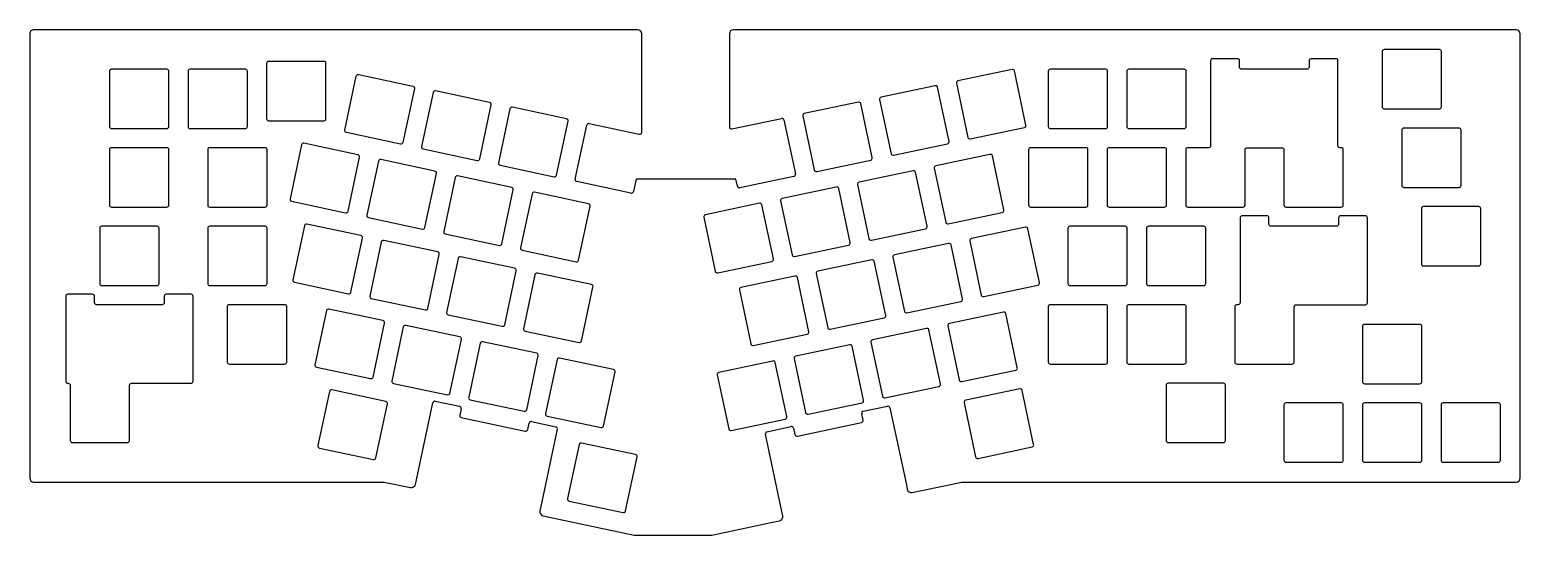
# Model space of a CAD drawing. Header units: millimetres. Extents: x -619 to -257, y 465 to 588.
import ezdxf

# ---------------------------------------------------------------- set-up
doc = ezdxf.new("R2010")
doc.units = ezdxf.units.MM
doc.layers.get('0').update_dxf_attribs({"linetype": 'CONTINUOUS'})

msp = doc.modelspace()

# ---------------------------------------------------------------- linework, layer by layer
for p, q in [((-618.78, 586.69), (-618.78, 478.96)), ((-603.65, 587.69), (-617.78, 587.69)), ((-550.65, 587.69), (-603.65, 587.69)), ((-546.15, 587.69), (-550.65, 587.69)), ((-471.37, 587.69), (-546.15, 587.69)), ((-470.37, 562.84), (-470.37, 586.69)), ((-449.13, 586.69), (-449.13, 564.12)), ((-372.6, 587.69), (-448.13, 587.69)), ((-368.1, 587.69), (-372.6, 587.69)), ((-315.1, 587.69), (-368.1, 587.69)), ((-258.35, 587.69), (-315.1, 587.69)), ((-257.35, 478.96), (-257.35, 586.69)), ((-486.49, 551.44), (-483.71, 564.55)), ((-483.11, 564.93), (-470.97, 562.35)), ((-448.53, 563.63), (-436.49, 566.19)), ((-435.89, 565.81), (-433.11, 552.7)), ((-473, 548.06), (-486.11, 550.84)), ((-471.77, 551.43), (-472.41, 548.44)), ((-447.77, 551.48), (-471.56, 551.48)), ((-447.19, 549.71), (-447.56, 551.43)), ((-433.49, 552.11), (-446.6, 549.32)), ((-525.03, 478.46), (-521.05, 497.19)), ((-520.46, 497.57), (-514.59, 496.33)), ((-514.21, 495.73), (-514.53, 494.22)), ((-416.65, 495.11), (-410.79, 496.36)), ((-410.19, 495.98), (-406.21, 477.24)), ((-514.14, 493.62), (-498.61, 490.32)), ((-498.02, 490.71), (-497.7, 492.22)), ((-497.11, 492.61), (-491.24, 491.36)), ((-432.63, 489.11), (-417.1, 492.41)), ((-416.72, 493), (-417.04, 494.52)), ((-490.85, 490.77), (-494.83, 472.04)), ((-436.41, 470.82), (-440.39, 489.56)), ((-440.01, 490.15), (-434.14, 491.4)), ((-433.55, 491.01), (-433.22, 489.5)), ((-617.78, 477.96), (-607.15, 477.96)), ((-607.15, 477.96), (-607.15, 477.96)), ((-607.15, 477.96), (-603.65, 477.96)), ((-603.65, 477.96), (-550.65, 477.96)), ((-550.65, 477.96), (-547.15, 477.96)), ((-547.15, 477.96), (-547.15, 477.96)), ((-547.15, 477.96), (-532.81, 477.96)), ((-532.81, 477.96), (-526.44, 476.61)), ((-525.26, 477.38), (-525.03, 478.46)), ((-406.21, 477.24), (-405.98, 476.17)), ((-404.8, 475.4), (-392.73, 477.96)), ((-392.73, 477.96), (-371.6, 477.96)), ((-371.6, 477.96), (-371.6, 477.96)), ((-371.6, 477.96), (-311.6, 477.96)), ((-311.6, 477.96), (-311.6, 477.96)), ((-311.6, 477.96), (-258.35, 477.96)), ((-494.83, 472.04), (-495.06, 470.96)), ((-436.18, 469.75), (-436.41, 470.82)), ((-494.29, 469.77), (-472.18, 465.07)), ((-453.36, 465.07), (-439.4, 468.04)), ((-439.4, 468.04), (-436.95, 468.56)), ((-471.97, 465.05), (-453.57, 465.05))]:
    msp.add_line(p, q)
for points in [[(-276.94, 582.89), (-290.34, 582.89, 0.414214), (-290.84, 582.39), (-290.84, 568.99, 0.414214), (-290.34, 568.49), (-276.94, 568.49, 0.414214), (-276.44, 568.99), (-276.44, 582.39, 0.414214)], [(-547.45, 580.03), (-560.85, 580.03, 0.414214), (-561.35, 579.53), (-561.35, 566.13, 0.414214), (-560.85, 565.63), (-547.45, 565.63, 0.414214), (-546.95, 566.13), (-546.95, 579.53, 0.414214)], [(-315.15, 559.08, -0.414214), (-314.65, 558.58), (-314.65, 545.18, 0.414214), (-314.15, 544.68), (-300.75, 544.68, 0.414214), (-300.25, 545.18), (-300.25, 558.58, 0.414214), (-300.75, 559.08), (-301.04, 559.08, -0.414214), (-301.54, 559.58), (-301.54, 580.17, 0.414214), (-302.04, 580.67), (-308.04, 580.67, 0.414214), (-308.54, 580.17), (-308.54, 578.63, -0.414214), (-309.04, 578.13), (-324.92, 578.13, -0.414214), (-325.42, 578.63), (-325.42, 580.17, 0.414214), (-325.92, 580.67), (-331.92, 580.67, 0.414214), (-332.42, 580.17), (-332.42, 559.58, -0.414214), (-332.92, 559.08), (-337.97, 559.08, 0.414214), (-338.47, 558.58), (-338.47, 545.18, 0.414214), (-337.97, 544.68), (-324.57, 544.68, 0.414214), (-324.07, 545.18), (-324.07, 558.58, -0.414214), (-323.57, 559.08)], [(-585.55, 578.13), (-598.95, 578.13, 0.414214), (-599.45, 577.63), (-599.45, 564.23, 0.414214), (-598.95, 563.73), (-585.55, 563.73, 0.414214), (-585.05, 564.23), (-585.05, 577.63, 0.414214)], [(-566.5, 578.13), (-579.9, 578.13, 0.414214), (-580.4, 577.63), (-580.4, 564.23, 0.414214), (-579.9, 563.73), (-566.5, 563.73, 0.414214), (-566, 564.23), (-566, 577.63, 0.414214)], [(-528.31, 560.33, -0.414214), (-528.9, 559.94), (-542.01, 562.73, -0.414214), (-542.39, 563.32), (-539.61, 576.43, -0.414214), (-539.01, 576.81), (-525.91, 574.03, -0.414214), (-525.52, 573.43)], [(-377.2, 564.58), (-379.99, 577.69, 0.414214), (-380.58, 578.08), (-393.69, 575.29, 0.414214), (-394.08, 574.7), (-391.29, 561.59, 0.414214), (-390.7, 561.2), (-377.59, 563.99, 0.414214)], [(-357.9, 578.13), (-371.3, 578.13, 0.414214), (-371.8, 577.63), (-371.8, 564.23, 0.414214), (-371.3, 563.73), (-357.9, 563.73, 0.414214), (-357.4, 564.23), (-357.4, 577.63, 0.414214)], [(-338.85, 578.13), (-352.25, 578.13, 0.414214), (-352.75, 577.63), (-352.75, 564.23, 0.414214), (-352.25, 563.73), (-338.85, 563.73, 0.414214), (-338.35, 564.23), (-338.35, 577.63, 0.414214)], [(-523.38, 558.77), (-510.27, 555.98, 0.414214), (-509.67, 556.37), (-506.89, 569.47, 0.414214), (-507.27, 570.07), (-520.38, 572.85, 0.414214), (-520.97, 572.47), (-523.76, 559.36, 0.414214)], [(-395.84, 560.62), (-398.62, 573.73, 0.414214), (-399.22, 574.12), (-412.32, 571.33, 0.414214), (-412.71, 570.74), (-409.92, 557.63, 0.414214), (-409.33, 557.24), (-396.22, 560.03, 0.414214)], [(-491.04, 552.4), (-488.26, 565.51, 0.414214), (-488.64, 566.1), (-501.75, 568.89, 0.414214), (-502.34, 568.51), (-505.13, 555.4, 0.414214), (-504.74, 554.81), (-491.63, 552.02, 0.414214)], [(-414.47, 556.66), (-417.26, 569.77, 0.414214), (-417.85, 570.15), (-430.96, 567.37, 0.414214), (-431.34, 566.78), (-428.56, 553.67, 0.414214), (-427.96, 553.28), (-414.86, 556.07, 0.414214)], [(-272.18, 563.84), (-285.58, 563.84, 0.414214), (-286.08, 563.34), (-286.08, 549.94, 0.414214), (-285.58, 549.44), (-272.18, 549.44, 0.414214), (-271.68, 549.94), (-271.68, 563.34, 0.414214)], [(-585.55, 559.08), (-598.95, 559.08, 0.414214), (-599.45, 558.58), (-599.45, 545.18, 0.414214), (-598.95, 544.68), (-585.55, 544.68, 0.414214), (-585.05, 545.18), (-585.05, 558.58, 0.414214)], [(-561.74, 559.08), (-575.14, 559.08, 0.414214), (-575.64, 558.58), (-575.64, 545.18, 0.414214), (-575.14, 544.68), (-561.74, 544.68, 0.414214), (-561.24, 545.18), (-561.24, 558.58, 0.414214)], [(-541.59, 543.67), (-538.8, 556.78, 0.414214), (-539.19, 557.37), (-552.29, 560.16, 0.414214), (-552.89, 559.77), (-555.67, 546.67, 0.414214), (-555.29, 546.07), (-542.18, 543.29, 0.414214)], [(-382.56, 543.97), (-385.35, 557.08, 0.414214), (-385.94, 557.46), (-399.05, 554.68, 0.414214), (-399.43, 554.08), (-396.65, 540.98, 0.414214), (-396.05, 540.59), (-382.95, 543.38, 0.414214)], [(-362.67, 559.08), (-376.07, 559.08, 0.414214), (-376.57, 558.58), (-376.57, 545.18, 0.414214), (-376.07, 544.68), (-362.67, 544.68, 0.414214), (-362.17, 545.18), (-362.17, 558.58, 0.414214)], [(-343.62, 559.08), (-357.02, 559.08, 0.414214), (-357.52, 558.58), (-357.52, 545.18, 0.414214), (-357.02, 544.68), (-343.62, 544.68, 0.414214), (-343.12, 545.18), (-343.12, 558.58, 0.414214)], [(-522.95, 539.71), (-520.17, 552.82, 0.414214), (-520.55, 553.41), (-533.66, 556.2, 0.414214), (-534.25, 555.81), (-537.04, 542.71, 0.414214), (-536.65, 542.11), (-523.55, 539.33, 0.414214)], [(-401.19, 540.01), (-403.98, 553.12, 0.414214), (-404.57, 553.5), (-417.68, 550.72, 0.414214), (-418.07, 550.12), (-415.28, 537.01, 0.414214), (-414.69, 536.63), (-401.58, 539.42, 0.414214)], [(-504.32, 535.75), (-501.53, 548.86, 0.414214), (-501.92, 549.45), (-515.03, 552.24, 0.414214), (-515.62, 551.85), (-518.4, 538.75, 0.414214), (-518.02, 538.15), (-504.91, 535.37, 0.414214)], [(-419.83, 536.05), (-422.61, 549.16, 0.414214), (-423.21, 549.54), (-436.31, 546.75, 0.414214), (-436.7, 546.16), (-433.91, 533.05, 0.414214), (-433.32, 532.67), (-420.21, 535.46, 0.414214)], [(-485.69, 531.79), (-482.9, 544.9, 0.414214), (-483.28, 545.49), (-496.39, 548.28, 0.414214), (-496.98, 547.89), (-499.77, 534.78, 0.414214), (-499.39, 534.19), (-486.28, 531.41, 0.414214)], [(-438.46, 532.09), (-441.25, 545.19, 0.414214), (-441.84, 545.58), (-454.95, 542.79, 0.414214), (-455.33, 542.2), (-452.55, 529.09, 0.414214), (-451.95, 528.71), (-438.85, 531.49, 0.414214)], [(-325.27, 521.48, -0.414214), (-325.77, 520.98), (-326.06, 520.98, 0.414214), (-326.56, 520.48), (-326.56, 507.08, 0.414214), (-326.06, 506.58), (-312.66, 506.58, 0.414214), (-312.16, 507.08), (-312.16, 520.48, -0.414214), (-311.66, 520.98), (-294.9, 520.98, 0.414214), (-294.4, 521.48), (-294.4, 542.07, 0.414214), (-294.9, 542.57), (-300.9, 542.57, 0.414214), (-301.4, 542.07), (-301.4, 540.53, -0.414214), (-301.9, 540.03), (-317.77, 540.03, -0.414214), (-318.27, 540.53), (-318.27, 542.07, 0.414214), (-318.77, 542.57), (-324.77, 542.57, 0.414214), (-325.27, 542.07)], [(-267.42, 544.79), (-280.82, 544.79, 0.414214), (-281.32, 544.29), (-281.32, 530.89, 0.414214), (-280.82, 530.39), (-267.42, 530.39, 0.414214), (-266.92, 530.89), (-266.92, 544.29, 0.414214)], [(-587.93, 540.03), (-601.33, 540.03, 0.414214), (-601.83, 539.53), (-601.83, 526.13, 0.414214), (-601.33, 525.63), (-587.93, 525.63, 0.414214), (-587.43, 526.13), (-587.43, 539.53, 0.414214)], [(-561.74, 540.03), (-575.14, 540.03, 0.414214), (-575.64, 539.53), (-575.64, 526.13, 0.414214), (-575.14, 525.63), (-561.74, 525.63, 0.414214), (-561.24, 526.13), (-561.24, 539.53, 0.414214)], [(-540.89, 524.05), (-538.1, 537.16, 0.414214), (-538.49, 537.75), (-551.59, 540.54, 0.414214), (-552.19, 540.15), (-554.97, 527.04, 0.414214), (-554.59, 526.45), (-541.48, 523.66, 0.414214)], [(-373.94, 526.33), (-376.73, 539.43, 0.414214), (-377.32, 539.82), (-390.43, 537.03, 0.414214), (-390.81, 536.44), (-388.03, 523.33, 0.414214), (-387.43, 522.95), (-374.33, 525.73, 0.414214)], [(-353.14, 540.03), (-366.54, 540.03, 0.414214), (-367.04, 539.53), (-367.04, 526.13, 0.414214), (-366.54, 525.63), (-353.14, 525.63, 0.414214), (-352.64, 526.13), (-352.64, 539.53, 0.414214)], [(-334.09, 540.03), (-347.49, 540.03, 0.414214), (-347.99, 539.53), (-347.99, 526.13, 0.414214), (-347.49, 525.63), (-334.09, 525.63, 0.414214), (-333.59, 526.13), (-333.59, 539.53, 0.414214)], [(-522.25, 520.09), (-519.47, 533.2, 0.414214), (-519.85, 533.79), (-532.96, 536.57, 0.414214), (-533.55, 536.19), (-536.34, 523.08, 0.414214), (-535.96, 522.49), (-522.85, 519.7, 0.414214)], [(-392.58, 522.37), (-395.36, 535.47, 0.414214), (-395.95, 535.86), (-409.06, 533.07, 0.414214), (-409.45, 532.48), (-406.66, 519.37, 0.414214), (-406.07, 518.99), (-392.96, 521.77, 0.414214)], [(-503.62, 516.13), (-500.84, 529.23, 0.414214), (-501.22, 529.83), (-514.33, 532.61, 0.414214), (-514.92, 532.23), (-517.71, 519.12, 0.414214), (-517.32, 518.53), (-504.21, 515.74, 0.414214)], [(-411.21, 518.4), (-414, 531.51, 0.414214), (-414.59, 531.9), (-427.7, 529.11, 0.414214), (-428.08, 528.52), (-425.29, 515.41, 0.414214), (-424.7, 515.03), (-411.59, 517.81, 0.414214)], [(-484.99, 512.17), (-482.2, 525.27, 0.414214), (-482.59, 525.87), (-495.69, 528.65, 0.414214), (-496.29, 528.27), (-499.07, 515.16, 0.414214), (-498.69, 514.57), (-485.58, 511.78, 0.414214)], [(-429.84, 514.44), (-432.63, 527.55, 0.414214), (-433.22, 527.94), (-446.33, 525.15, 0.414214), (-446.71, 524.56), (-443.93, 511.45, 0.414214), (-443.34, 511.06), (-430.23, 513.85, 0.414214)], [(-594.58, 501.43, -0.414214), (-594.08, 501.93), (-579.69, 501.93, 0.414214), (-579.19, 502.43), (-579.19, 523.02, 0.414214), (-579.69, 523.52), (-585.69, 523.52, 0.414214), (-586.19, 523.02), (-586.19, 521.48, -0.414214), (-586.69, 520.98), (-602.57, 520.98, -0.414214), (-603.07, 521.48), (-603.07, 523.02, 0.414214), (-603.57, 523.52), (-609.57, 523.52, 0.414214), (-610.07, 523.02), (-610.07, 502.43, 0.414214), (-609.57, 501.93), (-609.48, 501.93, -0.414214), (-608.98, 501.43), (-608.98, 488.03, 0.414214), (-608.48, 487.53), (-595.08, 487.53, 0.414214), (-594.58, 488.03)], [(-556.98, 520.98), (-570.38, 520.98, 0.414214), (-570.88, 520.48), (-570.88, 507.08, 0.414214), (-570.38, 506.58), (-556.98, 506.58, 0.414214), (-556.48, 507.08), (-556.48, 520.48, 0.414214)], [(-357.9, 520.98), (-371.3, 520.98, 0.414214), (-371.8, 520.48), (-371.8, 507.08, 0.414214), (-371.3, 506.58), (-357.9, 506.58, 0.414214), (-357.4, 507.08), (-357.4, 520.48, 0.414214)], [(-338.85, 520.98), (-352.25, 520.98, 0.414214), (-352.75, 520.48), (-352.75, 507.08, 0.414214), (-352.25, 506.58), (-338.85, 506.58, 0.414214), (-338.35, 507.08), (-338.35, 520.48, 0.414214)], [(-535.53, 503.43), (-532.75, 516.54, 0.414214), (-533.13, 517.14), (-546.24, 519.92, 0.414214), (-546.83, 519.54), (-549.62, 506.43, 0.414214), (-549.23, 505.84), (-536.13, 503.05, 0.414214)], [(-379.3, 505.71), (-382.08, 518.82, 0.414214), (-382.68, 519.2), (-395.78, 516.42, 0.414214), (-396.17, 515.83), (-393.38, 502.72, 0.414214), (-392.79, 502.33), (-379.68, 505.12, 0.414214)], [(-516.9, 499.47), (-514.11, 512.58, 0.414214), (-514.5, 513.17), (-527.6, 515.96, 0.414214), (-528.2, 515.58), (-530.98, 502.47, 0.414214), (-530.6, 501.87), (-517.49, 499.09, 0.414214)], [(-397.93, 501.75), (-400.72, 514.86, 0.414214), (-401.31, 515.24), (-414.42, 512.46, 0.414214), (-414.8, 511.86), (-412.02, 498.76, 0.414214), (-411.42, 498.37), (-398.32, 501.16, 0.414214)], [(-281.7, 516.21), (-295.1, 516.21, 0.414214), (-295.6, 515.71), (-295.6, 502.31, 0.414214), (-295.1, 501.81), (-281.7, 501.81, 0.414214), (-281.2, 502.31), (-281.2, 515.71, 0.414214)], [(-498.26, 495.51), (-495.48, 508.62, 0.414214), (-495.86, 509.21), (-508.97, 512, 0.414214), (-509.56, 511.61), (-512.35, 498.51, 0.414214), (-511.97, 497.91), (-498.86, 495.13, 0.414214)], [(-416.57, 497.79), (-419.35, 510.9, 0.414214), (-419.94, 511.28), (-433.05, 508.5, 0.414214), (-433.44, 507.9), (-430.65, 494.8, 0.414214), (-430.06, 494.41), (-416.95, 497.2, 0.414214)], [(-479.63, 491.55), (-476.85, 504.66, 0.414214), (-477.23, 505.25), (-490.34, 508.04, 0.414214), (-490.93, 507.65), (-493.72, 494.55, 0.414214), (-493.33, 493.95), (-480.22, 491.17, 0.414214)], [(-435.2, 493.83), (-437.99, 506.94, 0.414214), (-438.58, 507.32), (-451.69, 504.54, 0.414214), (-452.07, 503.94), (-449.28, 490.84, 0.414214), (-448.69, 490.45), (-435.58, 493.24, 0.414214)], [(-534.83, 483.81), (-532.05, 496.92, 0.414214), (-532.43, 497.51), (-545.54, 500.3, 0.414214), (-546.13, 499.91), (-548.92, 486.8, 0.414214), (-548.53, 486.21), (-535.43, 483.43, 0.414214)], [(-375.34, 487.08), (-378.12, 500.19, 0.414214), (-378.72, 500.57), (-391.82, 497.78, 0.414214), (-392.21, 497.19), (-389.42, 484.08, 0.414214), (-388.83, 483.7), (-375.72, 486.49, 0.414214)], [(-329.33, 501.93), (-342.73, 501.93, 0.414214), (-343.23, 501.43), (-343.23, 488.03, 0.414214), (-342.73, 487.53), (-329.33, 487.53, 0.414214), (-328.83, 488.03), (-328.83, 501.43, 0.414214)], [(-300.75, 497.16), (-314.15, 497.16, 0.414214), (-314.65, 496.66), (-314.65, 483.26, 0.414214), (-314.15, 482.76), (-300.75, 482.76, 0.414214), (-300.25, 483.26), (-300.25, 496.66, 0.414214)], [(-281.7, 497.16), (-295.1, 497.16, 0.414214), (-295.6, 496.66), (-295.6, 483.26, 0.414214), (-295.1, 482.76), (-281.7, 482.76, 0.414214), (-281.2, 483.26), (-281.2, 496.66, 0.414214)], [(-262.65, 497.16), (-276.05, 497.16, 0.414214), (-276.55, 496.66), (-276.55, 483.26, 0.414214), (-276.05, 482.76), (-262.65, 482.76, 0.414214), (-262.15, 483.26), (-262.15, 496.66, 0.414214)], [(-474.28, 470.94), (-471.49, 484.05, 0.414214), (-471.87, 484.64), (-484.98, 487.42, 0.414214), (-485.57, 487.04), (-488.36, 473.93, 0.414214), (-487.98, 473.34), (-474.87, 470.55, 0.414214)]]:
    msp.add_lwpolyline(points, format="xyb", close=True)
for centre, radius, start, end in [((-617.78, 586.69), 1, 90.0001, 180.0001), ((-471.37, 586.69), 1, 0, 90), ((-448.13, 586.69), 1, 90, 180), ((-258.35, 586.69), 1, 0, 90), ((-483.22, 564.44), 0.5, 78, 168), ((-448.63, 564.12), 0.5, 180, 282), ((-436.38, 565.7), 0.5, 12, 102), ((-470.87, 562.84), 0.5, -102, 0), ((-486, 551.33), 0.5, 168, 258), ((-471.56, 550.98), 0.5, 90, 114.8706), ((-447.77, 550.98), 0.5, 65.1296, 90), ((-446.7, 549.81), 0.5, 192, 282), ((-433.6, 552.6), 0.5, -78, 12), ((-472.9, 548.55), 0.5, 258, 348), ((-520.56, 497.08), 0.5, 78, 168), ((-514.69, 495.84), 0.5, -12, 78), ((-410.68, 495.87), 0.5, 12, 102), ((-514.04, 494.11), 0.5, 168, 258), ((-497.21, 492.12), 0.5, 78, 168), ((-417.21, 492.9), 0.5, -78, 11.9999), ((-416.55, 494.62), 0.5, 102, 191.9999), ((-498.51, 490.81), 0.5, 258, 348), ((-491.34, 490.87), 0.5, -12, 78), ((-439.9, 489.66), 0.5, 102, 192), ((-434.04, 490.91), 0.5, 12, 102), ((-432.74, 489.6), 0.5, 192, 282), ((-617.78, 478.96), 1, 180.0001, 269.6167), ((-526.24, 477.59), 1, 258.3637, 348), ((-258.35, 478.96), 1, -89.677, 0.0001), ((-405, 476.38), 1, 192, 281.6441), ((-494.08, 470.75), 1, 168, 258), ((-437.16, 469.54), 1, -78, 12), ((-471.97, 466.05), 1, 258, 270), ((-453.57, 466.05), 1, 270, 282)]:
    msp.add_arc(centre, radius, start, end)

doc.saveas('drawing.dxf')
